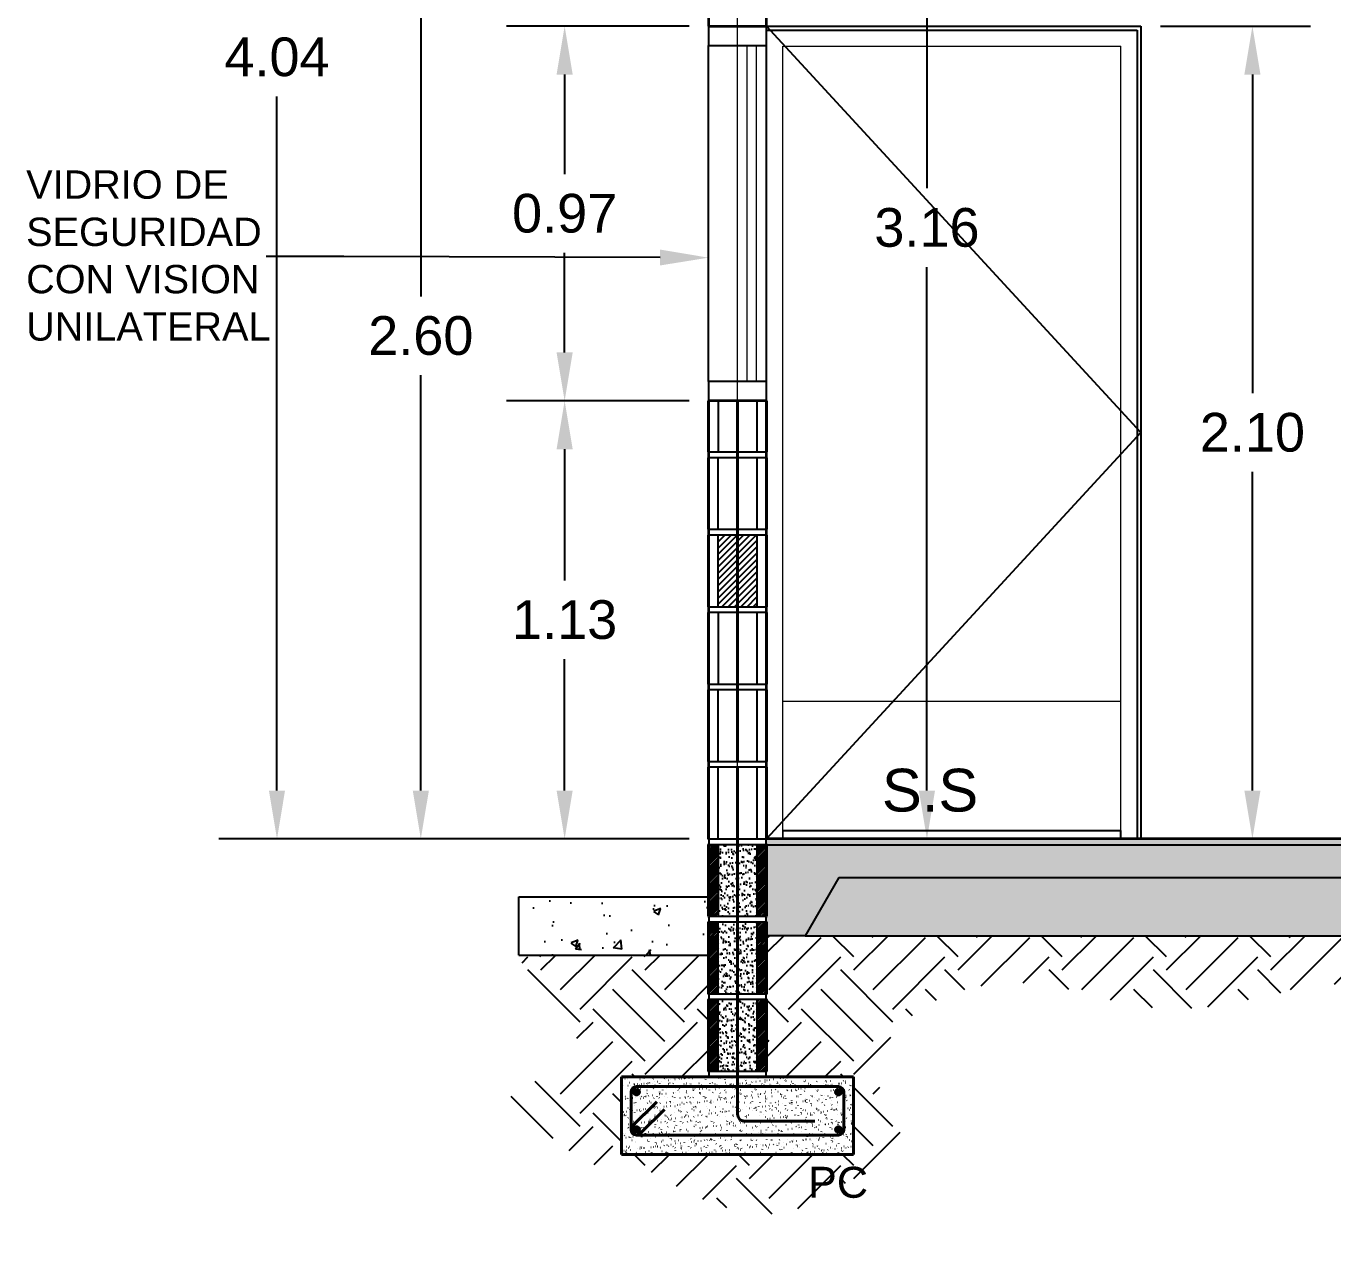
# Model space of a CAD drawing. Header units: inches. Extents: x -6 to 158, y 10 to 161.
# Drawn here: x 52.378 to 55.754, y 31.227 to 34.363 of the extents above; entities that cross this region are included whole.
import ezdxf
from ezdxf import colors
from ezdxf.entities.mleader import LeaderData, LeaderLine
from ezdxf.math import Vec2, Vec3

# ---------------------------------------------------------------- set-up
doc = ezdxf.new("R2010")
doc.units = ezdxf.units.IN
doc.header["$MEASUREMENT"] = 0
for name, pattern in [('Dash', [6, 3, -3]), ('DASHED2', [9.525, 6.35, -3.175]), ('Grid Line', [22.225, 12.7, -3.175, 3.175, -3.175])]:
    doc.linetypes.add(name, pattern=pattern)
for name, color, linetype in [('10 HATCH 2', 9, 'Continuous'), ('2', 2, 'Continuous'), ('3', 3, 'Continuous'), ('4 Paredes', 5, 'Continuous'), ('5', 5, 'Continuous'), ('5 Muebles', 1, 'Continuous'), ('Bloques', 9, 'Continuous'), ('Dim', 2, 'Continuous'), ('Hatch', 1, 'Continuous'), ('L2', 2, 'Continuous'), ('Paredes', 5, 'Continuous'), ('Proy', 1, 'DASHED2'), ('TEXTO', 2, 'Continuous')]:
    doc.layers.add(name, color=color, linetype=linetype)
for name, color, linetype, lineweight in [('A-DOOR', 2, 'Continuous', 9), ('A-DOOR-FRAM', 2, 'Continuous', 18), ('A-FLOR', 5, 'Continuous', 9), ('S-GRID', 1, 'Continuous', 9)]:
    doc.layers.add(name, color=color, linetype=linetype, lineweight=lineweight)
doc.styles.add('style1', font='micross.ttf')
doc.dimstyles.new('1-50', dxfattribs={"dimscale": 0.05, "dimtxt": 2, "dimasz": 2.5, "dimexe": 3, "dimexo": 1, "dimgap": 1, "dimtad": 0, "dimtih": 1, "dimtoh": 1, "dimzin": 1, "dimdsep": 46, "dimtxsty": 'style1', "dimcen": 2.5, "dimclrd": 124, "dimclre": 124, "dimclrt": 1, "dimadec": 0, "dimazin": 0, "dimtfac": 1, "dimtmove": 2, "dimatfit": 3, "dimfxl": 1, "dimtolj": 1, "dimtzin": 0, "dimlwd": -1, "dimlwe": -1, "dimarcsym": 0})
pattern_1 = [(45, (-3073.47536, -1566.30365), (0, 0.269407684), [0.1905, -0.1905]), (45, (-3073.52587, -1566.25314), (0, 0.269407684), [0.1905, -0.1905]), (45, (-3073.57639, -1566.20262), (0, 0.269407684), [0.1905, -0.1905]), (135, (-3073.57639, -1566.16895), (-0.269407684, 0), [0.1905, -0.1905]), (135, (-3073.52587, -1566.11843), (-0.269407684, 0), [0.1905, -0.1905]), (135, (-3073.47536, -1566.06792), (-0.269407684, 0), [0.1905, -0.1905])]
pattern_2 = [(45, (53.459142, 28.686597), (-0.005702816, 0.005702816), [])]

# ---------------------------------------------------------------- blocks, each defined once
blk = doc.blocks.new('*D584')
at = {"layer": 'Defpoints', "color": 0, "transparency": 16777216}
for p in [(53.7693, 33.3945), (54.1409, 33.3945), (54.1409, 32.2625)]:
    blk.add_point(p, dxfattribs=at)
at = {"layer": 'Dim', "color": 124, "transparency": 16777216}
for p, q in [((54.0909, 33.3945), (53.6193, 33.3945)), ((53.7693, 33.2695), (53.7693, 32.9302)), ((53.7693, 32.3875), (53.7693, 32.7268)), ((54.0909, 32.2625), (53.6193, 32.2625))]:
    blk.add_line(p, q, dxfattribs=at)
for points in [[(53.7485, 33.2695), (53.7901, 33.2695), (53.7693, 33.3945)], [(53.7485, 32.3875), (53.7901, 32.3875), (53.7693, 32.2625)]]:
    blk.add_solid(points, dxfattribs=at)
at = {"layer": 'Dim', "color": 1, "transparency": 16777216, "insert": (53.7693, 32.8285), "char_height": 0.1, "attachment_point": 5, "style": 'style1'}
blk.add_mtext('\\A1;1.13', dxfattribs=at)
blk = doc.blocks.new('*D585')
at = {"layer": 'Defpoints', "color": 0, "transparency": 16777216}
for p in [(53.7693, 34.3625), (54.1409, 34.3625), (54.1409, 33.3945)]:
    blk.add_point(p, dxfattribs=at)
at = {"layer": 'Dim', "color": 124, "transparency": 16777216}
for p, q in [((54.0909, 34.3625), (53.6193, 34.3625)), ((53.7693, 34.2375), (53.7693, 33.9802)), ((53.7693, 33.5195), (53.7693, 33.7768)), ((54.0909, 33.3945), (53.6193, 33.3945))]:
    blk.add_line(p, q, dxfattribs=at)
for points in [[(53.7485, 34.2375), (53.7901, 34.2375), (53.7693, 34.3625)], [(53.7485, 33.5195), (53.7901, 33.5195), (53.7693, 33.3945)]]:
    blk.add_solid(points, dxfattribs=at)
at = {"layer": 'Dim', "color": 1, "transparency": 16777216, "insert": (53.7693, 33.8785), "char_height": 0.1, "attachment_point": 5, "style": 'style1'}
blk.add_mtext('\\A1;0.97', dxfattribs=at)
blk = doc.blocks.new('*D589')
at = {"layer": 'Defpoints', "color": 0, "transparency": 16777216}
for p in [(55.2586, 34.3625), (55.2586, 32.2625), (55.5465, 32.2625)]:
    blk.add_point(p, dxfattribs=at)
at = {"layer": 'Dim', "color": 124, "transparency": 16777216}
for p, q in [((55.3086, 34.3625), (55.6965, 34.3625)), ((55.5465, 34.2375), (55.5465, 33.4142)), ((55.5465, 32.3875), (55.5465, 33.2108)), ((55.3086, 32.2625), (55.6965, 32.2625))]:
    blk.add_line(p, q, dxfattribs=at)
for points in [[(55.5257, 34.2375), (55.5674, 34.2375), (55.5465, 34.3625)], [(55.5257, 32.3875), (55.5674, 32.3875), (55.5465, 32.2625)]]:
    blk.add_solid(points, dxfattribs=at)
at = {"layer": 'Dim', "color": 1, "transparency": 16777216, "insert": (55.5465, 33.3125), "char_height": 0.1, "attachment_point": 5, "style": 'style1'}
blk.add_mtext('\\A1;2.10', dxfattribs=at)
blk = doc.blocks.new('*D462')
at = {"layer": 'Defpoints', "color": 0, "transparency": 16777216}
for p in [(53.3976, 34.8625), (53.7693, 34.8625), (53.7693, 32.2625)]:
    blk.add_point(p, dxfattribs=at)
at = {"layer": 'Dim', "color": 124, "transparency": 16777216}
for p, q in [((53.7193, 34.8625), (53.2476, 34.8625)), ((53.3976, 34.7375), (53.3976, 33.6642)), ((53.3976, 32.3875), (53.3976, 33.4608)), ((53.7193, 32.2625), (53.2476, 32.2625))]:
    blk.add_line(p, q, dxfattribs=at)
for points in [[(53.3768, 34.7375), (53.4185, 34.7375), (53.3976, 34.8625)], [(53.3768, 32.3875), (53.4185, 32.3875), (53.3976, 32.2625)]]:
    blk.add_solid(points, dxfattribs=at)
at = {"layer": 'Dim', "color": 1, "transparency": 16777216, "insert": (53.3976, 33.5625), "char_height": 0.1, "attachment_point": 5, "style": 'style1'}
blk.add_mtext('\\A1;2.60', dxfattribs=at)
blk = doc.blocks.new('*D464')
at = {"layer": 'Defpoints', "color": 0, "transparency": 16777216}
for p in [(53.3976, 36.3025), (53.026, 32.2625), (53.3976, 32.2625)]:
    blk.add_point(p, dxfattribs=at)
at = {"layer": 'Dim', "color": 124, "transparency": 16777216}
for p, q in [((53.3476, 36.3025), (52.876, 36.3025)), ((53.026, 36.1775), (53.026, 34.3842)), ((53.026, 32.3875), (53.026, 34.1808)), ((53.3476, 32.2625), (52.876, 32.2625))]:
    blk.add_line(p, q, dxfattribs=at)
for points in [[(53.0052, 36.1775), (53.0468, 36.1775), (53.026, 36.3025)], [(53.0052, 32.3875), (53.0468, 32.3875), (53.026, 32.2625)]]:
    blk.add_solid(points, dxfattribs=at)
at = {"layer": 'Dim', "color": 1, "transparency": 16777216, "insert": (53.026, 34.2825), "char_height": 0.1, "attachment_point": 5, "style": 'style1'}
blk.add_mtext('\\A1;4.04', dxfattribs=at)
blk = doc.blocks.new('*D632')
at = {"layer": 'Defpoints', "color": 0, "transparency": 16777216}
for p in [(54.2909, 35.4211), (54.2909, 32.2625), (54.7055, 32.2625)]:
    blk.add_point(p, dxfattribs=at)
at = {"layer": 'Dim', "color": 124, "transparency": 16777216}
for p, q in [((54.3409, 35.4211), (54.8555, 35.4211)), ((54.7055, 35.2961), (54.7055, 33.9435)), ((54.7055, 32.3875), (54.7055, 33.7401)), ((54.3409, 32.2625), (54.8555, 32.2625))]:
    blk.add_line(p, q, dxfattribs=at)
for points in [[(54.6846, 35.2961), (54.7263, 35.2961), (54.7055, 35.4211)], [(54.6846, 32.3875), (54.7263, 32.3875), (54.7055, 32.2625)]]:
    blk.add_solid(points, dxfattribs=at)
at = {"layer": 'Dim', "color": 1, "transparency": 16777216, "insert": (54.7055, 33.8418), "char_height": 0.1, "attachment_point": 5, "style": 'style1'}
blk.add_mtext('\\A1;3.16', dxfattribs=at)

msp = doc.modelspace()

# ---------------------------------------------------------------- hatches: boundary and pattern name
at = {"layer": '10 HATCH 2'}
h = msp.add_hatch(dxfattribs=at)
h.set_pattern_fill('ANSI31', color=251, scale=0.0036)
h.set_pattern_definition([(45, (-3101.110599, -1566.303653), (-0.00808223051, 0.00808223051), [])])
h.paths.add_polyline_path([(54.2659, 33.0475), (54.2158, 33.0475), (54.2158, 32.8625), (54.2659, 32.8625)])
h.paths.add_polyline_path([(54.2158, 33.0475), (54.1659, 33.0475), (54.1659, 32.8625), (54.2158, 32.8625)])
at = {"layer": '4 Paredes', "lineweight": 40}
for points in [[(53.9549, 31.601), (53.9569, 31.6013), (53.9587, 31.602), (53.9602, 31.6032), (53.9614, 31.6048), (53.9622, 31.6066), (53.9624, 31.6085), (53.9622, 31.6105), (53.9614, 31.6123), (53.9602, 31.6138), (53.9587, 31.615), (53.9569, 31.6158), (53.9549, 31.616), (53.953, 31.6158), (53.9512, 31.615), (53.9496, 31.6138), (53.9485, 31.6123), (53.9477, 31.6105), (53.9474, 31.6085), (53.9477, 31.6066), (53.9485, 31.6048), (53.9496, 31.6032), (53.9512, 31.602), (53.953, 31.6013)], [(54.4769, 31.601), (54.4789, 31.6013), (54.4807, 31.602), (54.4822, 31.6032), (54.4834, 31.6048), (54.4842, 31.6066), (54.4844, 31.6085), (54.4842, 31.6105), (54.4834, 31.6123), (54.4822, 31.6138), (54.4807, 31.615), (54.4789, 31.6158), (54.4769, 31.616), (54.475, 31.6158), (54.4732, 31.615), (54.4716, 31.6138), (54.4705, 31.6123), (54.4697, 31.6105), (54.4694, 31.6085), (54.4697, 31.6066), (54.4705, 31.6048), (54.4716, 31.6032), (54.4732, 31.602), (54.475, 31.6013)], [(53.9549, 31.504), (53.9569, 31.5043), (53.9587, 31.505), (53.9602, 31.5062), (53.9614, 31.5078), (53.9622, 31.5096), (53.9624, 31.5115), (53.9622, 31.5135), (53.9614, 31.5153), (53.9602, 31.5168), (53.9587, 31.518), (53.9569, 31.5188), (53.9549, 31.519), (53.953, 31.5188), (53.9512, 31.518), (53.9496, 31.5168), (53.9485, 31.5153), (53.9477, 31.5135), (53.9474, 31.5115), (53.9477, 31.5096), (53.9485, 31.5078), (53.9496, 31.5062), (53.9512, 31.505), (53.953, 31.5043)], [(54.4769, 31.504), (54.4789, 31.5043), (54.4807, 31.505), (54.4822, 31.5062), (54.4834, 31.5078), (54.4842, 31.5096), (54.4844, 31.5115), (54.4842, 31.5135), (54.4834, 31.5153), (54.4822, 31.5168), (54.4807, 31.518), (54.4789, 31.5188), (54.4769, 31.519), (54.475, 31.5188), (54.4732, 31.518), (54.4716, 31.5168), (54.4705, 31.5153), (54.4697, 31.5135), (54.4694, 31.5115), (54.4697, 31.5096), (54.4705, 31.5078), (54.4716, 31.5062), (54.4732, 31.505), (54.475, 31.5043)]]:
    msp.add_hatch(color=256, dxfattribs=at).paths.add_polyline_path(points, flags=0)
at = {"layer": '5 Muebles', "lineweight": 40}
h = msp.add_hatch(dxfattribs=at)
h.set_pattern_fill('FP1_5', color=251, scale=0.001, style=0, pattern_type=2)
h.set_pattern_definition([(45, (53.459142, 28.686597), (-0.005702816, 0.005702816), [])])
h.paths.add_polyline_path([(54.1659, 32.0625), (54.1659, 32.2475), (54.1409, 32.2475), (54.1409, 32.0625)], flags=0)
h.paths.add_polyline_path([(54.2659, 32.0625), (54.2909, 32.0625), (54.2909, 32.2475), (54.2659, 32.2475), (54.2659, 32.1337)], flags=0)
at = {"layer": '5 Muebles'}
h = msp.add_hatch(dxfattribs=at)
h.set_pattern_fill('AR-SAND', color=251, scale=0.001, style=0)
h.set_pattern_definition([(37.5, (-3073.47536, -1566.303653), (-0.00070401377, 0.02153418244), [0, -0.01698752, 0, -0.0189992, 0, -0.018161]), (7.5, (-3073.47536, -1566.303653), (0.01977902446, 0.03154030443), [0, -0.00916432, 0, -0.01531112, 0, -0.0058674]), (327.5, (-3073.489107, -1566.303653), (0.03480366429, 6.323613e-05), [0, -0.005588, 0, -0.0201168, 0, -0.0262636]), (317.5, (-3073.489107, -1566.303653), (0.0335964839, 0.00980889022), [0, -0.002794, 0, -0.01318768, 0, -0.0150876])])
h.paths.add_polyline_path([(54.2159, 32.2475), (54.1659, 32.2475), (54.1659, 32.0625), (54.2159, 32.0625)])
h.paths.add_polyline_path([(54.2659, 32.2475), (54.2159, 32.2475), (54.2159, 32.0625), (54.2659, 32.0625)])
h.paths.add_polyline_path([(54.2659, 31.6625), (54.2659, 31.8475), (54.1659, 31.8475), (54.1659, 31.6625)])
h.paths.add_polyline_path([(54.2659, 31.8625), (54.2659, 32.0475), (54.1659, 32.0475), (54.1659, 31.8625)])
at = {"layer": '5 Muebles', "lineweight": 40}
h = msp.add_hatch(dxfattribs=at)
h.set_pattern_fill('FP1_5', color=251, scale=0.001, style=0, pattern_type=2)
h.set_pattern_definition(pattern_2)
h.paths.add_polyline_path([(54.2909, 31.8625), (54.2909, 32.0475), (54.2659, 32.0475), (54.2659, 31.8625)], flags=0)
h.paths.add_polyline_path([(54.1659, 31.8625), (54.1659, 32.0475), (54.1409, 32.0475), (54.1409, 31.8625), (54.156, 31.8625)], flags=0)
h = msp.add_hatch(dxfattribs=at)
h.set_pattern_fill('FP1_5', color=251, scale=0.001, style=0, pattern_type=2)
h.set_pattern_definition(pattern_2)
h.paths.add_polyline_path([(54.2909, 31.6625), (54.2909, 31.8475), (54.2659, 31.8475), (54.2659, 31.6625)], flags=0)
h.paths.add_polyline_path([(54.1659, 31.6625), (54.1659, 31.8475), (54.1409, 31.8475), (54.1409, 31.6625), (54.156, 31.6625)], flags=0)
at = {"layer": '5 Muebles'}
h = msp.add_hatch(dxfattribs=at)
h.set_pattern_fill('FP1_13', color=251, scale=0.001, style=0, pattern_type=2)
h.set_pattern_definition([(37.5, (53.434142, 28.686597), (-0.00081286, 0.02486176), [0.000671, -0.018942, 0.000671, -0.021265, -0.020968]), (37.5, (53.434142, 28.686597), (-0.00081286, 0.02486176), [-0.041548, 0.000671, -0.020297]), (7.5, (53.434142, 28.686597), (0.02283523, 0.03641513), [0.000671, -0.00991, 0.000671, -0.017007, -0.006774]), (7.5, (53.434142, 28.686597), (0.02283523, 0.03641513), [-0.028258, 0.000671, -0.006104]), (327.5, (53.418271, 28.686597), (0.04018241, 7.352e-05), [0.000671, -0.005781, 0.000671, -0.022555, -0.030323]), (327.5, (53.418271, 28.686597), (0.04018241, 7.352e-05), [-0.029677, 0.000671, -0.029652]), (317.5, (53.41827, 28.686597), (0.03878877, 0.01132503), [0.000671, -0.002555, 0.000671, -0.014555, -0.017419]), (317.5, (53.41827, 28.686597), (0.03878877, 0.01132503), [-0.018452, 0.000671, -0.016749])])
h.paths.add_polyline_path([(54.4997, 31.4475), (54.5159, 31.4475), (54.5159, 31.6475), (53.9159, 31.6475), (53.9159, 31.4475), (54.4891, 31.4475)])
h.paths.add_polyline_path([(54.3363, 31.504), (54.3343, 31.5043), (54.3325, 31.505), (54.331, 31.5062), (54.3298, 31.5078), (54.329, 31.5096), (54.3288, 31.5115), (54.329, 31.5135), (54.3298, 31.5153), (54.331, 31.5168), (54.3325, 31.518), (54.3343, 31.5188), (54.3363, 31.519), (54.3382, 31.5188), (54.34, 31.518), (54.3416, 31.5168), (54.3428, 31.5153), (54.3435, 31.5135), (54.3438, 31.5115), (54.3435, 31.5096), (54.3428, 31.5078), (54.3416, 31.5062), (54.34, 31.505), (54.3382, 31.5043)], flags=16)
h.paths.add_polyline_path([(54.0956, 31.504), (54.0937, 31.5043), (54.0919, 31.505), (54.0903, 31.5062), (54.0891, 31.5078), (54.0884, 31.5096), (54.0881, 31.5115), (54.0884, 31.5135), (54.0891, 31.5153), (54.0903, 31.5168), (54.0919, 31.518), (54.0937, 31.5188), (54.0956, 31.519), (54.0976, 31.5188), (54.0994, 31.518), (54.1009, 31.5168), (54.1021, 31.5153), (54.1029, 31.5135), (54.1031, 31.5115), (54.1029, 31.5096), (54.1021, 31.5078), (54.1009, 31.5062), (54.0994, 31.505), (54.0976, 31.5043)], flags=16)
h.paths.add_polyline_path([(54.3363, 31.601), (54.3343, 31.6013), (54.3325, 31.602), (54.331, 31.6032), (54.3298, 31.6048), (54.329, 31.6066), (54.3288, 31.6085), (54.329, 31.6105), (54.3298, 31.6123), (54.331, 31.6138), (54.3325, 31.615), (54.3343, 31.6158), (54.3363, 31.616), (54.3382, 31.6158), (54.34, 31.615), (54.3416, 31.6138), (54.3428, 31.6123), (54.3435, 31.6105), (54.3438, 31.6085), (54.3435, 31.6066), (54.3428, 31.6048), (54.3416, 31.6032), (54.34, 31.602), (54.3382, 31.6013)], flags=16)
h.paths.add_polyline_path([(54.0956, 31.601), (54.0937, 31.6013), (54.0919, 31.602), (54.0903, 31.6032), (54.0891, 31.6048), (54.0884, 31.6066), (54.0881, 31.6085), (54.0884, 31.6105), (54.0891, 31.6123), (54.0903, 31.6138), (54.0919, 31.615), (54.0937, 31.6158), (54.0956, 31.616), (54.0976, 31.6158), (54.0994, 31.615), (54.1009, 31.6138), (54.1021, 31.6123), (54.1029, 31.6105), (54.1031, 31.6085), (54.1029, 31.6066), (54.1021, 31.6048), (54.1009, 31.6032), (54.0994, 31.602), (54.0976, 31.6013)], flags=16)
at = {"layer": 'Hatch'}
h = msp.add_hatch(dxfattribs=at)
h.set_pattern_fill('AR-CONC', color=251, scale=0.0011, style=0)
h.set_pattern_definition([(50, (-3073.47536, -1566.30365), (0.200403136, -0.017532994), [0.020955, -0.230505]), (355, (-3073.47536, -1566.30365), (-0.038767764, 0.21016253), [0.016764, -0.184404643]), (100.451445, (-3073.45866, -1566.30511), (0.161635372, 0.192629527), [0.01780901, -0.195899269]), (46.1842, (-3073.47536, -1566.24777), (0.298186945, -0.04624656), [0.0314325, -0.3457575]), (96.635558, (-3073.4505, -1566.25163), (0.261144547, 0.272168737), [0.026713525, -0.29384917]), (351.184151, (-3073.47536, -1566.24777), (0.261144547, 0.272168737), [0.025145964, -0.276605705]), (21, (-3073.44742, -1566.26174), (0.1667758304, -0.112491718), [0.020955, -0.230505]), (326, (-3073.44742, -1566.26174), (0.067982231, 0.202606763), [0.016764, -0.184404]), (71.451445, (-3073.43352, -1566.27112), (0.234758061, 0.090115046), [0.01780901, -0.195898931]), (37.5, (-3073.47536, -1566.30365), (0.0033974636, 0.0930105428), [0, -0.1821688, 0, -0.187198, 0, -0.1851025]), (7.5, (-3073.47536, -1566.30365), (0.0735016288, 0.1101986323), [0, -0.1067308, 0, -0.1779778, 0, -0.0705485]), (327.5, (-3073.53767, -1566.30365), (0.1491496547, -0.0063016184), [0, -0.06985, 0, -0.217932, 0, -0.289179]), (317.5, (-3073.5656, -1566.30365), (0.1629420995, 0.02796914), [0, -0.090805, 0, -0.1447292, 0, -0.205359])])
h.paths.add_polyline_path([(54.2909, 32.2625, 0.291852), (54.2909, 32.2475), (54.2909, 32.0625, 0.291852), (54.2909, 32.0475), (54.2909, 32.0125), (54.3909, 32.0125), (54.4775, 32.1625), (59.9493, 32.1625), (60.0359, 32.0125), (60.1359, 32.0125), (60.1359, 32.0475, 0.291852), (60.1359, 32.0625), (60.1359, 32.2475, 0.291852), (60.1359, 32.2625)])
h = msp.add_hatch(dxfattribs=at)
h.set_pattern_fill('HONEY', color=251, scale=0.018, angle=45, style=0)
h.set_pattern_definition([(45, (-3073.47536, -1566.303653), (0.0256196443, 0.09561381336), [0.05715, -0.1143]), (165, (-3073.47536, -1566.303653), (-0.09561381346, -0.0256196439), [0.05715, -0.1143]), (105, (-3073.47536, -1566.303653), (-0.0699941692, 0.06999416946), [-0.1143, 0.05715])])
h.paths.add_polyline_path([(54.4775, 32.1625), (54.3909, 32.0125), (60.0359, 32.0125), (59.9493, 32.1625)])
h = msp.add_hatch(dxfattribs=at)
h.set_pattern_fill('AR-CONC', color=251, scale=0.001, style=0)
h.set_pattern_definition([(50, (-1786.79674, -963.40347), (0.182184669, -0.015939086), [0.01905, -0.20955]), (355, (-1786.79674, -963.40347), (-0.035243421, 0.191056845), [0.01524, -0.167640584]), (100.451445, (-1786.78155, -963.4048), (0.146941247, 0.175117752), [0.016190009, -0.178090245]), (46.1842, (-1786.79674, -963.35267), (0.27107904, -0.042042328), [0.028575, -0.314325]), (96.635558, (-1786.77415, -963.35618), (0.237404134, 0.247426125), [0.024285023, -0.26713561]), (351.184151, (-1786.79674, -963.35267), (0.237404134, 0.247426125), [0.022859967, -0.251459732]), (21, (-1786.77134, -963.36537), (0.151614391, -0.102265198), [0.01905, -0.20955]), (326, (-1786.77134, -963.36537), (0.061802028, 0.184187966), [0.01524, -0.16764]), (71.451445, (-1786.7587, -963.3739), (0.21341642, 0.081922769), [0.016190009, -0.178089938]), (37.5, (-1786.796735, -963.403474), (0.0030886033, 0.0845550389), [0, -0.165608, 0, -0.17018, 0, -0.168275]), (7.5, (-1786.796735, -963.40347), (0.0668196625, 0.100180575), [0, -0.097028, 0, -0.161798, 0, -0.064135]), (327.5, (-1786.85338, -963.403474), (0.1355905952, -0.005728744), [0, -0.0635, 0, -0.19812, 0, -0.26289]), (317.5, (-1786.87878, -963.40347), (0.1481291814, 0.025426491), [0, -0.08255, 0, -0.131572, 0, -0.18669])])
h.paths.add_polyline_path([(54.141, 32.1125), (53.6642, 32.1125), (53.6642, 31.9625), (54.141, 31.9625)])
h = msp.add_hatch(dxfattribs=at)
h.set_pattern_fill('EARTH', color=251, scale=0.03, angle=45, style=0)
h.set_pattern_definition(pattern_1)
edge = h.paths.add_edge_path()
edge.add_spline(control_points=[(53.9159, 31.4475), (54.0656, 31.3571), (54.2814, 31.2266), (54.4955, 31.3799), (54.7036, 31.4738), (54.5383, 31.6336), (54.6593, 31.8402), (54.9604, 31.9394), (55.2963, 31.7832), (55.8868, 31.9458), (56.5078, 31.889), (57.1626, 31.8233), (57.5967, 31.7474), (58.0387, 31.8961), (58.5257, 31.8952), (59.1198, 31.7046), (59.4954, 31.745), (60.0426, 31.8434), (59.9479, 31.7026), (59.9109, 31.6475)], knot_values=[0, 0, 0, 0, 0.454755, 0.655934, 0.795253, 0.995135, 1.090622, 1.457248, 1.820796, 2.150212, 3.232571, 3.672346, 4.136316, 4.524418, 5.042656, 5.589573, 6.277417, 6.515999, 6.669259, 6.669259, 6.669259, 6.669259], degree=3, periodic=0)
edge.add_line((59.9109, 31.6475), (60.1359, 31.6475))
edge.add_arc((60.1242, 31.655), 0.0139, 327.4601, 392.5399)
edge.add_line((60.1359, 31.6625), (60.1359, 31.8275))
edge.add_line((60.1359, 31.8275), (60.1359, 31.8475))
edge.add_arc((60.1242, 31.855), 0.0139, 327.4601, 392.5399)
edge.add_line((60.1359, 31.8625), (60.1359, 32.0125))
edge.add_line((60.1359, 32.0125), (60.0359, 32.0125))
edge.add_line((60.0359, 32.0125), (54.3909, 32.0125))
edge.add_line((54.3909, 32.0125), (54.2909, 32.0125))
edge.add_line((54.2909, 32.0125), (54.2909, 31.8625))
edge.add_arc((54.3027, 31.855), 0.0139, 147.4601, 212.5399)
edge.add_line((54.2909, 31.8475), (54.2909, 31.7275))
edge.add_line((54.2909, 31.7275), (54.2909, 31.6625))
edge.add_arc((54.3027, 31.655), 0.0139, 147.4601, 212.5399)
edge.add_line((54.2909, 31.6475), (54.5159, 31.6475))
edge.add_line((54.5159, 31.6475), (54.5159, 31.4475))
edge.add_line((54.5159, 31.4475), (53.9159, 31.4475))
h = msp.add_hatch(dxfattribs=at)
h.set_pattern_fill('EARTH', color=251, scale=0.03, angle=45, style=0)
h.set_pattern_definition(pattern_1)
edge = h.paths.add_edge_path()
edge.add_arc((54.1292, 31.855), 0.0139, 327.4601, 392.5399)
edge.add_line((54.1409, 31.8625), (54.1409, 31.9625))
edge.add_line((54.1409, 31.9625), (53.651, 31.9625))
edge.add_spline(control_points=[(53.651, 31.9625), (53.6759, 31.9038), (53.7121, 31.8183), (53.8808, 31.6894), (53.6817, 31.6531), (53.5843, 31.5532), (53.6692, 31.5014), (53.7536, 31.5001), (53.8234, 31.3989), (53.8875, 31.4325), (53.9159, 31.4475)], knot_values=[0, 0, 0, 0, 0.200485, 0.292108, 0.498976, 0.565368, 0.629406, 0.725052, 0.832039, 0.917766, 0.917766, 0.917766, 0.917766], degree=3, periodic=0)
edge.add_line((53.9159, 31.4475), (53.9159, 31.6475))
edge.add_line((53.9159, 31.6475), (54.1409, 31.6475))
edge.add_arc((54.1292, 31.655), 0.0139, 327.4601, 392.5399)
edge.add_line((54.1409, 31.6625), (54.1409, 31.8475))

# ---------------------------------------------------------------- linework, layer by layer
msp.add_line((54.3909, 32.0125), (60.0359, 32.0125))
at = {"layer": '2', "lineweight": 35}
for p, q in [((54.1409, 34.3625), (54.2909, 34.3625)), ((54.2909, 33.3945), (54.1409, 33.3945))]:
    msp.add_line(p, q, dxfattribs=at)
at = {"layer": '2', "lineweight": 25}
for p, q in [((54.1409, 34.3625), (54.1409, 34.3125)), ((54.2909, 34.3625), (54.1409, 34.3625)), ((54.1409, 34.3125), (54.2909, 34.3125)), ((54.1409, 33.4445), (54.1409, 33.3945)), ((54.2909, 33.4445), (54.1409, 33.4445)), ((54.1409, 33.3945), (54.2909, 33.3945))]:
    msp.add_line(p, q, dxfattribs=at)
at = {"layer": '2', "color": 1, "lineweight": 25}
for p, q in [((54.2909, 34.3125), (54.2909, 34.3625)), ((54.2909, 33.3945), (54.2909, 33.4445))]:
    msp.add_line(p, q, dxfattribs=at)
at = {"layer": '2', "color": 1, "lineweight": 9}
for p, q in [((55.2486, 34.3525), (54.2909, 34.3525)), ((54.3329, 32.2625), (54.3329, 34.3105)), ((54.3329, 34.3105), (55.2066, 34.3105)), ((55.2066, 32.2625), (55.2066, 34.3105)), ((54.3329, 32.618), (55.2066, 32.618))]:
    msp.add_line(p, q, dxfattribs=at)
at = {"layer": '2', "color": 1}
for p, q in [((54.2909, 34.3525), (55.2486, 34.3525)), ((55.2486, 34.3525), (55.2486, 32.2625)), ((54.2909, 33.4445), (54.2909, 34.3125)), ((54.3329, 32.2845), (55.2066, 32.2845)), ((55.2066, 32.2625), (55.2066, 32.2845))]:
    msp.add_line(p, q, dxfattribs=at)
at = {"layer": '2'}
msp.add_line((54.1409, 33.4445), (54.1409, 34.3125), dxfattribs=at)
at = {"layer": '2', "lineweight": 18}
for p, q in [((54.2404, 34.3125), (54.2404, 33.4445)), ((54.2654, 34.3125), (54.2404, 34.3125)), ((54.2654, 33.4445), (54.2654, 34.3125)), ((54.2404, 33.4445), (54.2654, 33.4445))]:
    msp.add_line(p, q, dxfattribs=at)
at = {"layer": '3', "color": 1}
for p, q in [((54.2909, 34.3625), (55.2586, 34.3625)), ((55.2586, 34.3625), (55.2586, 32.2625))]:
    msp.add_line(p, q, dxfattribs=at)
at = {"layer": '4 Paredes', "lineweight": 35}
for p, q in [((54.1409, 36.3025), (54.1409, 34.3625)), ((54.2909, 34.3625), (54.2909, 36.3025)), ((54.1409, 33.3945), (54.1409, 32.2625))]:
    msp.add_line(p, q, dxfattribs=at)
at = {"layer": '4 Paredes', "lineweight": 40}
for p, q in [((54.1409, 33.2625), (54.1409, 33.3945)), ((54.2159, 33.3945), (54.2159, 32.8625)), ((54.1409, 33.0625), (54.1409, 33.2475)), ((54.1409, 32.8625), (54.1409, 33.0475)), ((54.2159, 32.8625), (54.2159, 32.4625)), ((54.1409, 32.6625), (54.1409, 32.8475)), ((54.1409, 32.4625), (54.1409, 32.6475)), ((54.1409, 32.2625), (54.1409, 32.4475)), ((54.2159, 32.4475), (54.2159, 32.2625)), ((54.1409, 32.0625), (54.1409, 32.2475)), ((54.2159, 32.2625), (54.2159, 31.5515)), ((54.2909, 32.2475), (54.2909, 32.0625)), ((54.1409, 31.8625), (54.1409, 32.0475)), ((54.2909, 31.8625), (54.2909, 32.0475)), ((54.1409, 31.6625), (54.1409, 31.8475)), ((54.2909, 31.8475), (54.2909, 31.7275)), ((54.2909, 31.6625), (54.2909, 31.7275)), ((53.9159, 31.6475), (53.9159, 31.4475)), ((54.5159, 31.6475), (53.9159, 31.6475)), ((54.5159, 31.4475), (54.5159, 31.6475)), ((53.9409, 31.5115), (53.9409, 31.6085)), ((53.9549, 31.6225), (54.4769, 31.6225)), ((54.4909, 31.6085), (54.4909, 31.5115)), ((53.945, 31.5214), (54.0073, 31.5836)), ((53.9648, 31.5016), (54.0271, 31.5638)), ((54.2339, 31.5335), (54.4159, 31.5335)), ((54.4769, 31.4975), (53.9549, 31.4975)), ((54.5159, 31.4475), (53.9159, 31.4475))]:
    msp.add_line(p, q, dxfattribs=at)
at = {"layer": '4 Paredes', "color": 1, "lineweight": 35}
msp.add_line((54.2909, 32.2625), (54.2909, 33.3945), dxfattribs=at)
at = {"layer": '4 Paredes', "color": 1}
msp.add_line((54.2909, 32.2625), (54.2909, 33.3945), dxfattribs=at)
at = {"layer": '4 Paredes', "color": 1, "lineweight": 40}
for p, q in [((54.2909, 33.3945), (54.2909, 33.2625)), ((54.2909, 33.0625), (54.2909, 33.2475)), ((54.2909, 33.0475), (54.2909, 32.9275)), ((54.2909, 32.8625), (54.2909, 32.9275)), ((54.2909, 32.8475), (54.2909, 32.6625)), ((54.2909, 32.4625), (54.2909, 32.6475)), ((54.2909, 32.4475), (54.2909, 32.3275)), ((54.2909, 32.2625), (54.2909, 32.3275))]:
    msp.add_line(p, q, dxfattribs=at)
at = {"layer": '4 Paredes', "lineweight": 40}
for centre, radius, start, end in [((53.9549, 31.6085), 0.014, 90, 180), ((53.9549, 31.6085), 0.0075, 90, 270), ((53.9549, 31.6085), 0.0075, 90, 270), ((53.9549, 31.6085), 0.0075, 270, 90), ((53.9549, 31.6085), 0.0075, 270, 90), ((54.4769, 31.6085), 0.0075, 90, 270), ((54.4769, 31.6085), 0.0075, 90, 270), ((54.4769, 31.6085), 0.014, 0, 90), ((54.4769, 31.6085), 0.0075, 270, 90), ((54.4769, 31.6085), 0.0075, 270, 90), ((54.2339, 31.5515), 0.018, 180, 270), ((53.9549, 31.5115), 0.014, 135, 315), ((53.9549, 31.5115), 0.014, 180, 270), ((53.9549, 31.5115), 0.0075, 90, 270), ((53.9549, 31.5115), 0.0075, 90, 270), ((53.9549, 31.5115), 0.0075, 270, 90), ((53.9549, 31.5115), 0.0075, 270, 90), ((54.4769, 31.5115), 0.0075, 90, 270), ((54.4769, 31.5115), 0.0075, 90, 270), ((54.4769, 31.5115), 0.0075, 270, 90), ((54.4769, 31.5115), 0.0075, 270, 90), ((54.4769, 31.5115), 0.014, 270, 0)]:
    msp.add_arc(centre, radius, start, end, dxfattribs=at)
at = {"layer": '5', "ltscale": 0.01}
for p, q in [((53.651, 31.9625), (53.651, 32.1125)), ((53.651, 32.1125), (54.141, 32.1125)), ((53.651, 31.9625), (54.141, 31.9625, -0.2579))]:
    msp.add_line(p, q, dxfattribs=at)
at = {"layer": 'A-DOOR', "color": 1}
msp.add_line((54.3329, 32.2845), (54.3329, 32.2625), dxfattribs=at)
at = {"layer": 'A-DOOR-FRAM', "color": 1, "lineweight": 9}
msp.add_line((55.2486, 34.3525), (55.2486, 32.2625), dxfattribs=at)
at = {"layer": 'A-FLOR', "lineweight": 35}
msp.add_line((82.1846, 32.2625), (54.2909, 32.2625), dxfattribs=at)
at = {"layer": 'Bloques'}
for p, q in [((54.1409, 33.2625), (54.1659, 33.2625)), ((54.1559, 33.2625), (54.2659, 33.2625)), ((54.2659, 33.2625), (54.2909, 33.2625)), ((54.1659, 33.2475), (54.1409, 33.2475)), ((54.2659, 33.2475), (54.1659, 33.2475)), ((54.2909, 33.2475), (54.2659, 33.2475)), ((54.2909, 33.2475), (54.2659, 33.2475)), ((54.2909, 33.2475), (54.2659, 33.2475)), ((54.1409, 33.0625), (54.1659, 33.0625)), ((54.1659, 33.0625), (54.2659, 33.0625)), ((54.2659, 33.0625), (54.2909, 33.0625)), ((54.1659, 33.0475), (54.1409, 33.0475)), ((54.2659, 33.0475), (54.1409, 33.0475)), ((54.2909, 33.0475), (54.2659, 33.0475)), ((54.2909, 33.0475), (54.2659, 33.0475)), ((54.1409, 32.8625), (54.2909, 32.8625)), ((54.1409, 32.8625), (54.2909, 32.8625)), ((54.1409, 32.8625), (54.1659, 32.8625)), ((54.1409, 32.8625), (54.1659, 32.8625)), ((54.1559, 32.8625), (54.1659, 32.8625)), ((54.1659, 32.8625), (54.2459, 32.8625)), ((54.1659, 32.8625), (54.2659, 32.8625)), ((54.1659, 32.8625), (54.2659, 32.8625)), ((54.2659, 32.8625), (54.2909, 32.8625)), ((54.2659, 32.8625), (54.2909, 32.8625)), ((54.2909, 32.8475), (54.1409, 32.8475)), ((54.1409, 32.6625), (54.1659, 32.6625)), ((54.1559, 32.6625), (54.2659, 32.6625)), ((54.2659, 32.6625), (54.2909, 32.6625)), ((54.1659, 32.6475), (54.1409, 32.6475)), ((54.2659, 32.6475), (54.1659, 32.6475)), ((54.2909, 32.6475), (54.2659, 32.6475)), ((54.2909, 32.6475), (54.2659, 32.6475)), ((54.2909, 32.6475), (54.2659, 32.6475)), ((54.1409, 32.4625), (54.1659, 32.4625)), ((54.1659, 32.4625), (54.2659, 32.4625)), ((54.2659, 32.4625), (54.2909, 32.4625)), ((54.1659, 32.4475), (54.1409, 32.4475)), ((54.2659, 32.4475), (54.1409, 32.4475)), ((54.2909, 32.4475), (54.2659, 32.4475)), ((54.2909, 32.4475), (54.2659, 32.4475)), ((54.1409, 32.2625), (54.2909, 32.2625)), ((54.1409, 32.2625), (54.2909, 32.2625)), ((54.1409, 32.2625), (54.1659, 32.2625)), ((54.1409, 32.2625), (54.1659, 32.2625)), ((54.2909, 32.2475), (54.1409, 32.2475)), ((54.1559, 32.2625), (54.1659, 32.2625)), ((54.1659, 32.2625), (54.2459, 32.2625)), ((54.1659, 32.2625), (54.2659, 32.2625)), ((54.1659, 32.2625), (54.2659, 32.2625)), ((54.2659, 32.2625), (54.2909, 32.2625)), ((54.2659, 32.2625), (54.2909, 32.2625)), ((54.1409, 32.0625), (54.1659, 32.0625)), ((54.1659, 32.0475), (54.1409, 32.0475)), ((54.1559, 32.0625), (54.2659, 32.0625)), ((54.2659, 32.0475), (54.1659, 32.0475)), ((54.2659, 32.0625), (54.2909, 32.0625)), ((54.2909, 32.0475), (54.2659, 32.0475)), ((54.2909, 32.0475), (54.2659, 32.0475)), ((54.2909, 32.0475), (54.2659, 32.0475)), ((54.1409, 31.8625), (54.1659, 31.8625)), ((54.1659, 31.8475), (54.1409, 31.8475)), ((54.2659, 31.8475), (54.1409, 31.8475)), ((54.1659, 31.8625), (54.2659, 31.8625)), ((54.2659, 31.8625), (54.2909, 31.8625)), ((54.2909, 31.8475), (54.2659, 31.8475)), ((54.2909, 31.8475), (54.2659, 31.8475)), ((54.1409, 31.6625), (54.1659, 31.6625)), ((54.1409, 31.6625), (54.1659, 31.6625)), ((54.1559, 31.6625), (54.1659, 31.6625)), ((54.1659, 31.6625), (54.2459, 31.6625)), ((54.1659, 31.6625), (54.2659, 31.6625)), ((54.1659, 31.6625), (54.2659, 31.6625)), ((54.2659, 31.6625), (54.2909, 31.6625)), ((54.2659, 31.6625), (54.2909, 31.6625))]:
    msp.add_line(p, q, dxfattribs=at)
for centre, start, end in [((54.1292, 33.255), 327.4601, 32.5399), ((54.1292, 33.055), 327.4601, 32.5399), ((54.1292, 32.855), 327.4601, 32.5399), ((54.1292, 32.655), 327.4601, 32.5399), ((54.1292, 32.455), 327.4601, 32.5399), ((54.1292, 32.255), 327.4601, 32.5399), ((54.1292, 32.055), 327.4601, 32.5399), ((54.3027, 32.055), 147.4601, 212.5399), ((54.1292, 31.855), 327.4601, 32.5399), ((54.3027, 31.855), 147.4601, 212.5399), ((54.1292, 31.655), 327.4601, 32.5399), ((54.3027, 31.655), 147.4601, 212.5399)]:
    msp.add_arc(centre, 0.0139, start, end, dxfattribs=at)
at = {"layer": 'Bloques', "color": 1}
for centre in [(54.3027, 33.255), (54.3027, 33.055), (54.3027, 32.855), (54.3027, 32.655), (54.3027, 32.455), (54.3027, 32.255)]:
    msp.add_arc(centre, 0.0139, 147.4601, 212.5399, dxfattribs=at)
at = {"layer": 'L2', "ltscale": 0.3}
for p, q in [((54.1659, 33.3945), (54.1659, 33.2625)), ((54.2659, 33.3945), (54.2659, 33.2625)), ((54.1659, 33.0625), (54.1659, 33.2475)), ((54.2659, 33.2475), (54.2659, 33.0625)), ((54.1659, 32.8625), (54.1659, 33.0475)), ((54.2659, 33.0475), (54.2659, 32.8625)), ((54.1659, 32.8475), (54.1659, 32.6625)), ((54.2659, 32.8475), (54.2659, 32.6625)), ((54.1659, 32.4625), (54.1659, 32.6475)), ((54.2659, 32.6475), (54.2659, 32.4625)), ((54.1659, 32.2625), (54.1659, 32.4475)), ((54.2659, 32.4475), (54.2659, 32.2625)), ((54.1659, 32.2475), (54.1659, 32.0625)), ((54.2659, 32.2475), (54.2659, 32.0625)), ((54.1659, 31.8625), (54.1659, 32.0475)), ((54.2659, 32.0475), (54.2659, 31.8625)), ((54.1659, 31.6625), (54.1659, 31.8475)), ((54.2659, 31.8475), (54.2659, 31.6625))]:
    msp.add_line(p, q, dxfattribs=at)
at = {"layer": 'Paredes'}
for p, q in [((54.2909, 32.2475), (59.7909, 32.2475)), ((54.4775, 32.1625), (54.3909, 32.0125)), ((54.4775, 32.1625), (59.9493, 32.1625)), ((54.3909, 32.0125), (54.2909, 32.0125))]:
    msp.add_line(p, q, dxfattribs=at)
at = {"layer": 'Proy', "color": 251, "linetype": 'Dash'}
for q in [(54.2909, 34.3625), (54.2909, 32.2625)]:
    msp.add_line((55.2586, 33.3125), q, dxfattribs=at)
at = {"layer": 'Proy', "color": 253, "ltscale": 0.75}
msp.add_line((54.2159, 32.2625), (88.5861, 32.2625), dxfattribs=at)
at = {"layer": 'S-GRID', "color": 253, "linetype": 'Grid Line'}
msp.add_line((54.2159, 32.0625), (54.2159, 42.468), dxfattribs=at)
at = {"layer": 'S-GRID', "linetype": 'Grid Line'}
msp.add_line((54.2159, 32.2625), (54.2159, 33.3945), dxfattribs=at)

# ---------------------------------------------------------------- texts
at = {"layer": 'TEXTO', "style": 'style1'}
msp.add_text('S.S', height=0.11053, dxfattribs=at).set_placement((54.5892, 32.3333))
at = {"layer": 'TEXTO', "insert": (54.3981, 31.4153), "char_height": 0.08, "attachment_point": 1, "style": 'style1'}
msp.add_mtext('PC', dxfattribs=at)

# ---------------------------------------------------------------- dimensions: what is measured, and where the dimension line sits
at = {"layer": 'Dim'}
for base, p1, p2, picture, middle in [((53.026, 32.2625), (53.3976, 36.3025), (53.3976, 32.2625), '*D464', (53.026, 34.2825)), ((54.7055, 32.2625), (54.2909, 35.4211), (54.2909, 32.2625), '*D632', (54.7055, 33.8418)), ((53.3976, 34.8625), (53.7693, 32.2625), (53.7693, 34.8625), '*D462', (53.3976, 33.5625)), ((53.7693, 34.3625), (54.1409, 33.3945), (54.1409, 34.3625), '*D585', (53.7693, 33.8785)), ((55.5465, 32.2625), (55.2586, 34.3625), (55.2586, 32.2625), '*D589', (55.5465, 33.3125)), ((53.7693, 33.3945), (54.1409, 32.2625), (54.1409, 33.3945), '*D584', (53.7693, 32.8285))]:
    dim = msp.add_linear_dim(base=base, p1=p1, p2=p2, angle=90, dimstyle='1-50', override={"dimfxl": 1.25}, dxfattribs=at)
    dim.commit()
    dim.dimension.update_dxf_attribs({"geometry": picture, "text_midpoint": middle})

# ---------------------------------------------------------------- leaders
at = {"layer": 'TEXTO'}
ml = msp.add_multileader_mtext('Standard', dxfattribs=at)
ml.set_content('VIDRIO DE \\PSEGURIDAD\\PCON VISION \\PUNILATERAL', color=256, style='style1')
ml.set_leader_properties(color=1, linetype='ByLayer', lineweight=-1)
ml.build(insert=Vec2(0, 0))
ml.multileader.update_dxf_attribs({"text_right_attachment_type": 2, "dogleg_length": 5, "arrow_head_size": 0.125, "scale": 0.05})
ctx = ml.context
ctx.base_point, ctx.scale, ctx.char_height, ctx.arrow_head_size, ctx.landing_gap_size, ctx.plane_origin = Vec3(52.3778, 33.9526), 0.05, 0.0733, 0.125, 0, Vec3(54.0272, 33.5561)
ctx.right_attachment = 2
notes = []
notes.append((ctx, [(0, (1, 1, 0), (53.1988, 33.7675), (-1, 0), 0.201, [(0, [(54.1409, 33.7643)], 0, [])])]))
ctx.mtext.insert, ctx.mtext.flow_direction = Vec3(52.3778, 33.9899), 5
for ctx, leaders in notes:
    for number, flags, end, landing, length, lines in leaders:
        leader = LeaderData()
        leader.index, (leader.has_last_leader_line, leader.has_dogleg_vector, leader.attachment_direction) = number, flags
        leader.last_leader_point, leader.dogleg_vector, leader.dogleg_length = Vec3(end), Vec3(landing), length
        for number, points, colour, breaks in lines:
            line = LeaderLine()
            line.index, line.vertices, line.color, line.breaks = number, Vec3.list(points), colors.encode_raw_color(colour), breaks
            leader.lines.append(line)
        ctx.leaders.append(leader)

doc.saveas('drawing.dxf')
